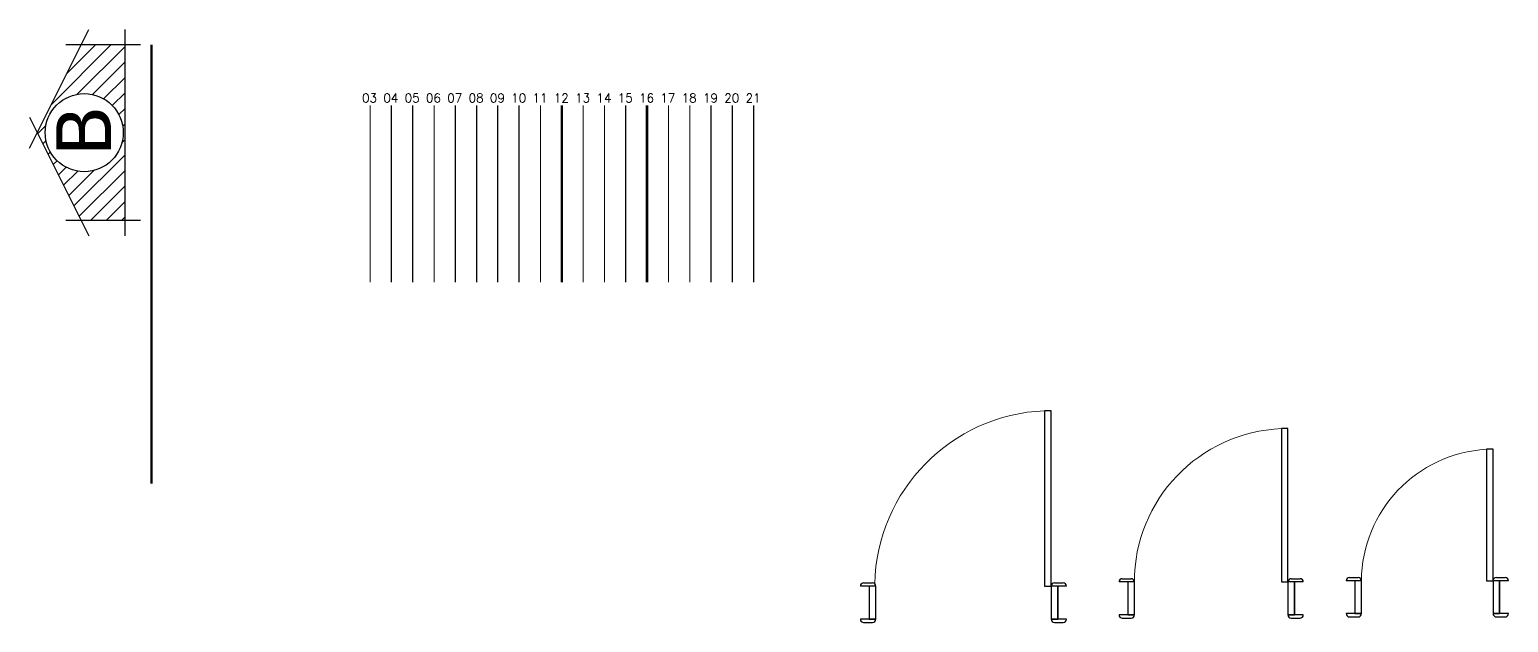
# Model space of a CAD drawing. Header units: millimetres. Extents: x 43 to 162, y -12 to 70.
# Drawn here: x 43.47 to 50.21, y 59.65 to 62.35 of the extents above; entities that cross this region are included whole.
import ezdxf

# ---------------------------------------------------------------- set-up
doc = ezdxf.new("R2010")
doc.units = ezdxf.units.MM
doc.header["$LTSCALE"] = 35
doc.header["$MEASUREMENT"] = 0
doc.linetypes.add('C5', pattern=[60, 50, -5, 0, -5])
doc.linetypes.add('HIDDEN2', pattern=[0.1875, 0.125, -0.0625])
for name, color, linetype, lineweight in [('cotas', 1, 'Continuous', 9), ('ESQ. FINA', 11, 'Continuous', 15), ('ESQ. GROSSA', 152, 'Continuous', 30), ('LAYOUT', 8, 'Continuous', 15), ('LINHA DE CORTE 01', 3, 'Continuous', 50), ('LINHA DE CORTE 02', 3, 'C5', 13), ('MADEIRA', 34, 'Continuous', 9), ('MARGEM P02', 7, 'Continuous', 70), ('PISO', 122, 'Continuous', 9), ('PROJEÇÃO', 165, 'HIDDEN2', 18)]:
    doc.layers.add(name, color=color, linetype=linetype, lineweight=lineweight)
for name, color, linetype in [('DESNÍVEL', 251, 'Continuous'), ('detalhes', 41, 'Continuous'), ('HACHURA 01', 8, 'Continuous'), ('HACHURA 02', 9, 'Continuous'), ('IND. CORTE', 2, 'Continuous'), ('MARGEM P01', 7, 'Continuous'), ('TELHADO', 153, 'Continuous'), ('TEXTO', 172, 'Continuous'), ('TEXTO PRANCHA', 7, 'Continuous')]:
    doc.layers.add(name, color=color, linetype=linetype)
doc.styles.get("Standard").update_dxf_attribs({"font": 'romans.shx'})
doc.styles.add('TEXTO ARQ', font='verdana.ttf')

# ---------------------------------------------------------------- blocks, each defined once
blk = doc.blocks.new('PORTA 60')
at = {"layer": 'ESQ. FINA'}
blk.add_arc((-0.025, -0.0047), 0.605, 93.31826, 179.55797, dxfattribs=at)
at = {"layer": 'ESQ. GROSSA'}
for p, q in [((-0.06, 0.6), (-0.06, 0)), ((-0.03, 0.6), (-0.06, 0.6)), ((-0.03, 0), (-0.03, 0.6)), ((-0.63, 0), (-0.7, 0)), ((-0.7, 0), (-0.7, 0)), ((-0.7, 0), (-0.7, 0)), ((-0.685, 0.015), (-0.645, 0.015)), ((-0.66, 0), (-0.66, -0.15)), ((-0.63, 0), (-0.66, 0)), ((-0.63, -0.15), (-0.63, 0)), ((-0.63, 0), (-0.63, 0)), ((-0.06, 0), (-0.03, 0)), ((-0.03, 0), (-0.03, -0.15)), ((-0.03, 0), (-0.03, 0)), ((0, 0), (-0.03, 0)), ((0.04, 0), (-0.03, 0)), ((-0.015, 0.015), (0.025, 0.015)), ((0, -0.15), (0, 0)), ((0.04, 0), (0.04, 0)), ((-0.63, -0.15, 0), (-0.7, -0.15, 0)), ((-0.7, -0.15, 0), (-0.7, -0.15, 0)), ((-0.7, -0.15, 0), (-0.7, -0.15, 0)), ((-0.685, -0.165, 0), (-0.645, -0.165, 0)), ((-0.66, -0.15), (-0.63, -0.15)), ((-0.63, -0.15, 0), (-0.63, -0.15, 0)), ((-0.03, -0.15), (0, -0.15)), ((-0.03, -0.15, 0), (-0.03, -0.15, 0)), ((0.04, -0.15, 0), (-0.03, -0.15, 0)), ((-0.015, -0.165, 0), (0.025, -0.165, 0)), ((0.04, -0.15, 0), (0.04, -0.15, 0))]:
    blk.add_line(p, q, dxfattribs=at)
for points in [[(-0.66, 0), (-0.66, -0.15)], [(0, 0), (0, -0.15)]]:
    blk.add_lwpolyline(points, dxfattribs=at)
for centre, start, end in [((-0.685, 0), 90, 180), ((-0.645, 0), 0, 90), ((-0.015, 0), 90, 180), ((0.025, 0), 0, 90), ((-0.685, -0.15, 0), 180, 270), ((-0.645, -0.15, 0), 270, 0), ((-0.015, -0.15, 0), 180, 270), ((0.025, -0.15, 0), 270, 0)]:
    blk.add_arc(centre, 0.015, start, end, dxfattribs=at)
blk = doc.blocks.new('PORTA 70')
at = {"layer": 'ESQ. FINA'}
blk.add_arc((-0.03, 0.15), 0.7, 92.45629, 180, dxfattribs=at)
at = {"layer": 'ESQ. GROSSA'}
for p, q in [((-0.03, 0.85), (-0.06, 0.85)), ((-0.06, 0.85), (-0.06, 0.15)), ((-0.03, 0.15), (-0.03, 0.85)), ((-0.8, 0.15), (-0.8, 0.15)), ((-0.8, 0.15), (-0.8, 0.15)), ((-0.73, 0.15), (-0.8, 0.15)), ((-0.785, 0.165), (-0.745, 0.165)), ((-0.73, 0.15), (-0.76, 0.15)), ((-0.76, 0.15), (-0.76, 0)), ((-0.73, 0.15), (-0.73, 0.15)), ((-0.73, 0), (-0.73, 0.15)), ((-0.06, 0.15), (-0.03, 0.15)), ((0.04, 0.15), (-0.03, 0.15)), ((0, 0.15), (-0.03, 0.15)), ((-0.03, 0.15), (-0.03, 0.15)), ((-0.03, 0.15), (-0.03, 0)), ((-0.015, 0.165), (0.025, 0.165)), ((0, 0), (0, 0.15)), ((0.04, 0.15), (0.04, 0.15)), ((-0.8, 0, 0), (-0.8, 0, 0)), ((-0.8, 0, 0), (-0.8, 0, 0)), ((-0.73, 0, 0), (-0.8, 0, 0)), ((-0.76, 0), (-0.73, 0)), ((-0.73, 0, 0), (-0.73, 0, 0)), ((0.04, 0, 0), (-0.03, 0, 0)), ((-0.03, 0, 0), (-0.03, 0, 0)), ((-0.03, 0), (0, 0)), ((0.04, 0, 0), (0.04, 0, 0)), ((-0.785, -0.015, 0), (-0.745, -0.015, 0)), ((-0.015, -0.015, 0), (0.025, -0.015, 0))]:
    blk.add_line(p, q, dxfattribs=at)
for points in [[(-0.76, 0.15), (-0.76, 0)], [(0, 0.15), (0, 0)]]:
    blk.add_lwpolyline(points, dxfattribs=at)
for centre, start, end in [((-0.785, 0.15), 90, 180), ((-0.745, 0.15), 0, 90), ((-0.015, 0.15), 90, 180), ((0.025, 0.15), 0, 90), ((-0.785, 0, 0), 180, 270), ((-0.745, 0, 0), 270, 0), ((-0.015, 0, 0), 180, 270), ((0.025, 0, 0), 270, 0)]:
    blk.add_arc(centre, 0.015, start, end, dxfattribs=at)
blk = doc.blocks.new('PORTA 80')
at = {"layer": 'ESQ. FINA'}
blk.add_arc((0.1429, 0.0269), 0.8077, 2.35173, 88.74738, dxfattribs=at)
at = {"layer": 'ESQ. GROSSA'}
for p, q in [((-0.015, 0.885, 0), (-0.015, 0.845, 0)), ((0, 0.9, 0), (0, 0.9, 0)), ((0, 0.83, 0), (0, 0.9, 0)), ((0, 0.9, 0), (0, 0.9, 0)), ((0.15, 0.9), (0.15, 0.9)), ((0.15, 0.83), (0.15, 0.9)), ((0.15, 0.9), (0.15, 0.9)), ((0.165, 0.885), (0.165, 0.845)), ((0, 0.86), (0, 0.83)), ((0.15, 0.86), (0, 0.86)), ((0, 0.83, 0), (0, 0.83, 0)), ((0, 0.83), (0.15, 0.83)), ((0.15, 0.83), (0.15, 0.86)), ((0.15, 0.83), (0.15, 0.83)), ((-0.015, 0.015, 0), (-0.015, -0.025, 0)), ((0, 0.03, 0), (0, 0.03, 0)), ((0, -0.04, 0), (0, 0.03, 0)), ((0, 0.03), (0, 0)), ((0.15, 0.03), (0, 0.03)), ((0, 0), (0.15, 0)), ((0.15, 0.06), (0.15, 0.03)), ((0.95, 0.06), (0.15, 0.06)), ((0.15, 0), (0.15, 0.03)), ((0.15, 0.03), (0.15, 0.03)), ((0.15, -0.04), (0.15, 0.03)), ((0.15, 0.03), (0.95, 0.03)), ((0.165, 0.015), (0.165, -0.025)), ((0.95, 0.03), (0.95, 0.06)), ((0, -0.04, 0), (0, -0.04, 0)), ((0.15, -0.04), (0.15, -0.04))]:
    blk.add_line(p, q, dxfattribs=at)
for points in [[(0.15, 0.86), (0, 0.86)], [(0.15, 0), (0, 0)]]:
    blk.add_lwpolyline(points, dxfattribs=at)
for centre, start, end in [((0, 0.885, 0), 90, 180), ((0.15, 0.885), 0, 90), ((0, 0.845, 0), 180, 270), ((0.15, 0.845), 270, 0), ((0, 0.015, 0), 90, 180), ((0.15, 0.015), 0, 90), ((0, -0.025, 0), 180, 270), ((0.15, -0.025), 270, 0)]:
    blk.add_arc(centre, 0.015, start, end, dxfattribs=at)
blk = doc.blocks.new('INDICAÇÃO DE CORTE')
at = {"layer": 'IND. CORTE', "lineweight": 13}
h = blk.add_hatch(dxfattribs=at)
h.set_pattern_fill('ANSI31', color=1, scale=0.4, style=0)
h.set_pattern_definition([(45, (-1.930136, -23.513026), (-0.03535534, 0.03535534), [])])
h.paths.add_polyline_path([(-0.12, 0), (-0.32, 0), (-0.52, -0.4), (-0.32, -0.8), (-0.12, -0.8)])
h.paths.add_polyline_path([(-0.4841, -0.4, -1), (-0.128, -0.4, -1)], flags=16)
at = {"layer": 'IND. CORTE', "ltscale": 0.5}
for points in [[(-0.555, -0.47), (-0.285, 0.07)], [(-0.12, -0.87), (-0.12, 0.07)], [(-0.05, 0), (-0.39, 0)], [(-0.555, -0.33), (-0.285, -0.87)], [(-0.05, -0.8), (-0.39, -0.8)]]:
    blk.add_lwpolyline(points, dxfattribs=at)
at = {"layer": 'IND. CORTE'}
blk.add_circle((-0.306, -0.4), 0.178, dxfattribs=at)
at = {"layer": 'LINHA DE CORTE 01'}
blk.add_line((0, 0), (0, -2), dxfattribs=at)

msp = doc.modelspace()

# ---------------------------------------------------------------- linework, layer by layer
at = {"layer": 'cotas'}
msp.add_line((45.0243, 61.201), (45.0243, 62.0052), dxfattribs=at)
at = {"layer": 'DESNÍVEL'}
msp.add_line((45.1214, 61.201), (45.1214, 62.0052), dxfattribs=at)
at = {"layer": 'detalhes'}
msp.add_line((45.2185, 61.201), (45.2185, 62.0052), dxfattribs=at)
at = {"layer": 'ESQ. FINA'}
msp.add_line((45.3157, 61.201), (45.3157, 62.0052), dxfattribs=at)
at = {"layer": 'ESQ. GROSSA'}
msp.add_line((45.4128, 61.201), (45.4128, 62.0052), dxfattribs=at)
at = {"layer": 'HACHURA 01'}
msp.add_line((45.5099, 61.201), (45.5099, 62.0052), dxfattribs=at)
at = {"layer": 'HACHURA 02'}
msp.add_line((45.607, 61.201), (45.607, 62.0052), dxfattribs=at)
at = {"layer": 'IND. CORTE'}
msp.add_line((45.7042, 61.201), (45.7042, 62.0052), dxfattribs=at)
at = {"layer": 'LAYOUT'}
msp.add_line((45.8013, 61.201), (45.8013, 62.0052), dxfattribs=at)
at = {"layer": 'LINHA DE CORTE 01'}
msp.add_line((45.8984, 61.201), (45.8984, 62.0052), dxfattribs=at)
at = {"layer": 'LINHA DE CORTE 02'}
msp.add_line((45.9955, 61.201), (45.9955, 62.0052), dxfattribs=at)
at = {"layer": 'MADEIRA'}
msp.add_line((46.0926, 61.201), (46.0926, 62.0052), dxfattribs=at)
at = {"layer": 'MARGEM P01'}
msp.add_line((46.1898, 61.201), (46.1898, 62.0052), dxfattribs=at)
at = {"layer": 'MARGEM P02'}
msp.add_line((46.2869, 61.201), (46.2869, 62.0052), dxfattribs=at)
at = {"layer": 'PISO'}
msp.add_line((46.384, 61.201), (46.384, 62.0052), dxfattribs=at)
at = {"layer": 'PROJEÇÃO'}
msp.add_line((46.4811, 61.201), (46.4811, 62.0052), dxfattribs=at)
at = {"layer": 'TELHADO'}
msp.add_line((46.5783, 61.201), (46.5783, 62.0052), dxfattribs=at)
at = {"layer": 'TEXTO'}
msp.add_line((46.6754, 61.201), (46.6754, 62.0052), dxfattribs=at)
at = {"layer": 'TEXTO PRANCHA'}
msp.add_line((46.7725, 61.201), (46.7725, 62.0052), dxfattribs=at)

# ---------------------------------------------------------------- block references
for name, p in [('INDICAÇÃO DE CORTE', (44.0269, 62.282)), ('PORTA 70', (49.2378, 59.6834)), ('PORTA 60', (50.1728, 59.8391))]:
    msp.add_blockref(name, p)
at = {"rotation": 90}
msp.add_blockref('PORTA 80', (48.1587, 59.6641), dxfattribs=at)

# ---------------------------------------------------------------- texts
at = {"layer": 'cotas'}
msp.add_text('03', height=0.04, dxfattribs=at).set_placement((44.9872, 62.02))
at = {"layer": 'DESNÍVEL'}
msp.add_text('04', height=0.04, dxfattribs=at).set_placement((45.0843, 62.02))
at = {"layer": 'detalhes'}
msp.add_text('05', height=0.04, dxfattribs=at).set_placement((45.1814, 62.02))
at = {"layer": 'ESQ. FINA'}
msp.add_text('06', height=0.04, dxfattribs=at).set_placement((45.2785, 62.02))
at = {"layer": 'ESQ. GROSSA'}
msp.add_text('07', height=0.04, dxfattribs=at).set_placement((45.3757, 62.02))
at = {"layer": 'HACHURA 01'}
msp.add_text('08', height=0.04, dxfattribs=at).set_placement((45.4728, 62.02))
at = {"layer": 'HACHURA 02'}
msp.add_text('09', height=0.04, dxfattribs=at).set_placement((45.5699, 62.02))
at = {"layer": 'IND. CORTE'}
msp.add_text('10', height=0.04, dxfattribs=at).set_placement((45.667, 62.02))
at = {"layer": 'IND. CORTE', "color": 5, "style": 'TEXTO ARQ'}
msp.add_text('B', height=0.25, rotation=90, dxfattribs=at).set_placement((43.8434, 61.7717))
at = {"layer": 'LAYOUT'}
msp.add_text('11', height=0.04, dxfattribs=at).set_placement((45.7641, 62.02))
at = {"layer": 'LINHA DE CORTE 01'}
msp.add_text('12', height=0.04, dxfattribs=at).set_placement((45.8613, 62.02))
at = {"layer": 'LINHA DE CORTE 02'}
msp.add_text('13', height=0.04, dxfattribs=at).set_placement((45.9584, 62.02))
at = {"layer": 'MADEIRA'}
msp.add_text('14', height=0.04, dxfattribs=at).set_placement((46.0555, 62.02))
at = {"layer": 'MARGEM P01'}
msp.add_text('15', height=0.04, dxfattribs=at).set_placement((46.1526, 62.02))
at = {"layer": 'MARGEM P02'}
msp.add_text('16', height=0.04, dxfattribs=at).set_placement((46.2498, 62.02))
at = {"layer": 'PISO'}
msp.add_text('17', height=0.04, dxfattribs=at).set_placement((46.3469, 62.02))
at = {"layer": 'PROJEÇÃO'}
msp.add_text('18', height=0.04, dxfattribs=at).set_placement((46.444, 62.02))
at = {"layer": 'TELHADO'}
msp.add_text('19', height=0.04, dxfattribs=at).set_placement((46.5411, 62.02))
at = {"layer": 'TEXTO'}
msp.add_text('20', height=0.04, dxfattribs=at).set_placement((46.6383, 62.02))
at = {"layer": 'TEXTO PRANCHA'}
msp.add_text('21', height=0.04, dxfattribs=at).set_placement((46.7354, 62.02))

doc.saveas('drawing.dxf')
